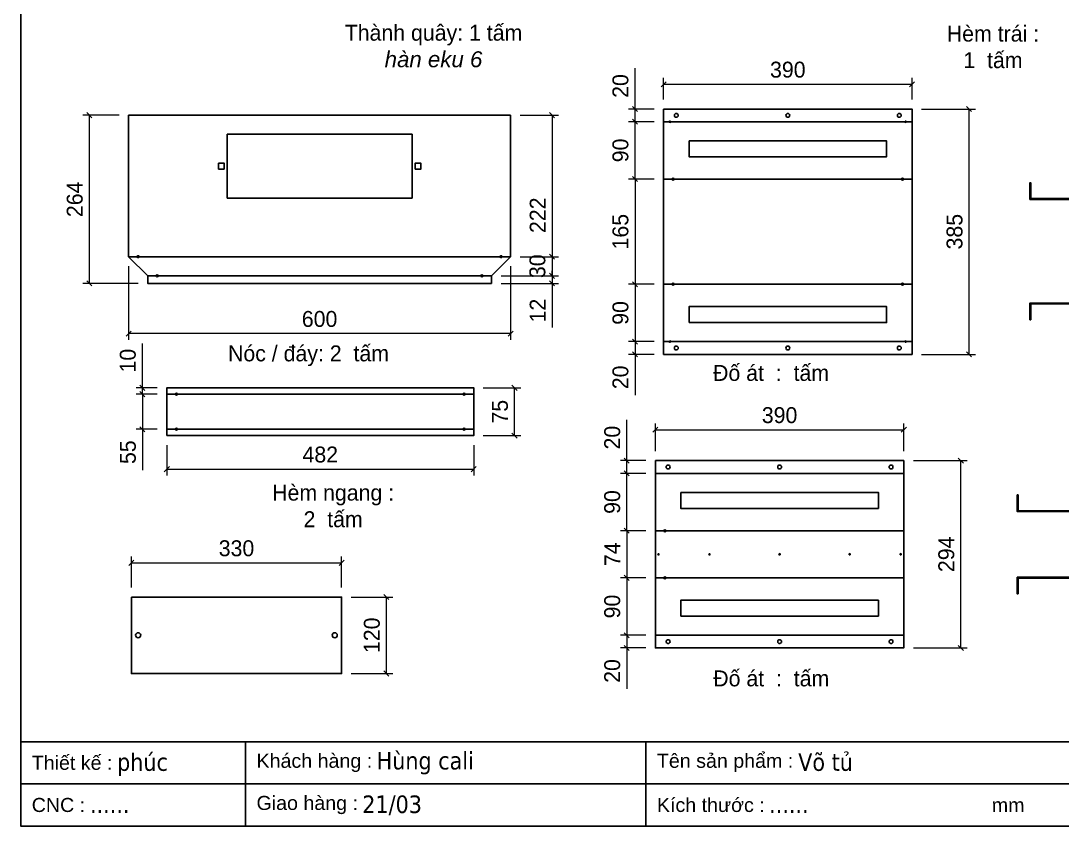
# Model space of a CAD drawing. Header units: millimetres. Extents: x 0 to 3274, y 0 to 2315.
# Drawn here: x 0 to 1634, y 0 to 1264 of the extents above; entities that cross this region are included whole.
import ezdxf
from ezdxf.enums import TextEntityAlignment as Align

# ---------------------------------------------------------------- set-up
doc = ezdxf.new("R2010")
doc.units = ezdxf.units.MM
doc.layers.add('CNC', color=7, linetype='Continuous')
doc.layers.add('DIM', color=253, linetype='Continuous')
doc.styles.add('Arial', font='arial.ttf')
doc.styles.add('Tahoma (Input Text)', font='tahoma.ttf')
doc.dimstyles.new('Dim-25', dxfattribs={"dimtxt": 25, "dimasz": 8, "dimexe": 10, "dimexo": 15, "dimgap": 10, "dimtad": 1, "dimdec": 0, "dimtxsty": 'Standard', "dimblk": 'OBLIQUE', "dimcen": 10, "dimclrd": 5, "dimclre": 5, "dimclrt": 3, "dimazin": 3, "dimtfac": 1, "dimtdec": 0, "dimtmove": 0, "dimatfit": 3, "dimldrblk": 'OBLIQUE', "dimlwd": 9, "dimlwe": 9})

# ---------------------------------------------------------------- blocks, each defined once
blk = doc.blocks.new('*D10')
at = {"color": 0, "linetype": 'ByBlock', "lineweight": -2}
for p, q in [((173.1, 776.9), (165.1, 768.9)), ((764.7, 768.9), (772.7, 776.9))]:
    blk.add_line(p, q, dxfattribs=at)
at = {"layer": 'Defpoints', "color": 0, "transparency": 16777216}
for p in [(169.1, 893.6), (768.7, 893.6), (169.1, 772.9)]:
    blk.add_point(p, dxfattribs=at)
at = {"layer": 'DIM', "color": 5, "lineweight": 9, "transparency": 16777216}
for p, q in [((169.1, 878.6), (169.1, 762.9)), ((768.7, 878.6), (768.7, 762.9)), ((768.7, 772.9), (169.1, 772.9))]:
    blk.add_line(p, q, dxfattribs=at)
at = {"layer": 'DIM', "color": 3, "transparency": 16777216, "insert": (468.9, 795.7), "char_height": 25, "attachment_point": 5}
blk.add_mtext('600', dxfattribs=at)
blk = doc.blocks.new('_Oblique')
at = {"color": 0, "linetype": 'ByBlock', "lineweight": -2}
blk.add_line((-0.5, -0.5), (0.5, 0.5), dxfattribs=at)
blk = doc.blocks.new('*D11')
at = {"color": 0, "linetype": 'ByBlock', "lineweight": -2}
for p, q in [((837.7, 1111.6), (829.7, 1119.6)), ((829.7, 897.6), (837.7, 889.6))]:
    blk.add_line(p, q, dxfattribs=at)
at = {"layer": 'Defpoints', "color": 0, "transparency": 16777216}
for p in [(768.7, 1115.6), (768.7, 893.6), (833.7, 893.6)]:
    blk.add_point(p, dxfattribs=at)
at = {"layer": 'DIM', "color": 5, "lineweight": 9, "transparency": 16777216}
for p, q in [((783.7, 1115.6), (843.7, 1115.6)), ((833.7, 1115.6), (833.7, 893.6)), ((783.7, 893.6), (843.7, 893.6))]:
    blk.add_line(p, q, dxfattribs=at)
at = {"layer": 'DIM', "color": 3, "transparency": 16777216, "insert": (811.2, 958.6), "char_height": 25, "attachment_point": 5, "rotation": 90}
blk.add_mtext('222', dxfattribs=at)
blk = doc.blocks.new('*D12')
at = {"color": 0, "linetype": 'ByBlock', "lineweight": -2}
for p, q in [((837.7, 889.6), (829.7, 897.6)), ((829.7, 867.6), (837.7, 859.6))]:
    blk.add_line(p, q, dxfattribs=at)
at = {"layer": 'Defpoints', "color": 0, "transparency": 16777216}
for p in [(768.7, 893.6), (738.7, 863.6), (833.7, 863.6)]:
    blk.add_point(p, dxfattribs=at)
at = {"layer": 'DIM', "color": 5, "lineweight": 9, "transparency": 16777216}
for p, q in [((783.7, 893.6), (843.7, 893.6)), ((833.7, 893.6), (833.7, 863.6)), ((753.7, 863.6), (843.7, 863.6))]:
    blk.add_line(p, q, dxfattribs=at)
at = {"layer": 'DIM', "color": 3, "transparency": 16777216, "insert": (810.9, 878.6), "char_height": 25, "attachment_point": 5, "rotation": 90}
blk.add_mtext('30', dxfattribs=at)
blk = doc.blocks.new('*D13')
at = {"color": 0, "linetype": 'ByBlock', "lineweight": -2}
for p, q in [((829.7, 867.6), (837.7, 859.6)), ((837.7, 847.6), (829.7, 855.6))]:
    blk.add_line(p, q, dxfattribs=at)
at = {"layer": 'Defpoints', "color": 0, "transparency": 16777216}
for p in [(738.7, 863.6), (738.7, 851.6), (833.7, 851.6)]:
    blk.add_point(p, dxfattribs=at)
at = {"layer": 'DIM', "color": 5, "lineweight": 9, "transparency": 16777216}
for p, q in [((833.7, 863.6), (833.7, 871.6)), ((753.7, 863.6), (843.7, 863.6)), ((753.7, 851.6), (843.7, 851.6)), ((833.7, 863.6), (833.7, 851.6)), ((833.7, 851.6), (833.7, 782.4))]:
    blk.add_line(p, q, dxfattribs=at)
at = {"layer": 'DIM', "color": 3, "transparency": 16777216, "insert": (811.2, 809), "char_height": 25, "attachment_point": 5, "rotation": 90}
blk.add_mtext('12', dxfattribs=at)
blk = doc.blocks.new('f3daunguoc')
at = {"layer": 'CNC', "color": 2, "lineweight": -3}
blk.add_circle((0, 0), 1.5, dxfattribs=at)
blk = doc.blocks.new('*D14')
at = {"color": 0, "linetype": 'ByBlock', "lineweight": -2}
for p, q in [((177.5, 417.2), (169.5, 409.2)), ((499.5, 409.2), (507.5, 417.2))]:
    blk.add_line(p, q, dxfattribs=at)
at = {"layer": 'Defpoints', "color": 0, "ltscale": 3, "transparency": 16777216}
for p in [(503.5, 413.2), (173.5, 359.5), (503.5, 359.5)]:
    blk.add_point(p, dxfattribs=at)
at = {"layer": 'DIM', "color": 5, "lineweight": 9, "ltscale": 3, "transparency": 16777216}
for p, q in [((173.5, 374.5), (173.5, 423.2)), ((173.5, 413.2), (503.5, 413.2)), ((503.5, 374.5), (503.5, 423.2))]:
    blk.add_line(p, q, dxfattribs=at)
at = {"layer": 'DIM', "color": 3, "ltscale": 3, "transparency": 16777216, "insert": (338.5, 435.9), "char_height": 25, "attachment_point": 5}
blk.add_mtext('330', dxfattribs=at)
blk = doc.blocks.new('*D15')
at = {"color": 0, "linetype": 'ByBlock', "lineweight": -2}
for p, q in [((577.8, 355.5), (569.8, 363.5)), ((569.8, 243.5), (577.8, 235.5))]:
    blk.add_line(p, q, dxfattribs=at)
at = {"layer": 'Defpoints', "color": 0, "ltscale": 3, "transparency": 16777216}
for p in [(503.5, 359.5), (573.8, 359.5), (503.5, 239.5)]:
    blk.add_point(p, dxfattribs=at)
at = {"layer": 'DIM', "color": 5, "lineweight": 9, "ltscale": 3, "transparency": 16777216}
for p, q in [((518.5, 359.5), (583.8, 359.5)), ((573.8, 239.5), (573.8, 359.5)), ((518.5, 239.5), (583.8, 239.5))]:
    blk.add_line(p, q, dxfattribs=at)
at = {"layer": 'DIM', "color": 3, "ltscale": 3, "transparency": 16777216, "insert": (551, 299.5), "char_height": 25, "attachment_point": 5, "rotation": 90}
blk.add_mtext('120', dxfattribs=at)
blk = doc.blocks.new('*D16')
at = {"color": 0, "linetype": 'ByBlock', "lineweight": -2}
for p, q in [((111.5, 1111.6), (103.5, 1119.6)), ((103.5, 855.6), (111.5, 847.6))]:
    blk.add_line(p, q, dxfattribs=at)
at = {"layer": 'Defpoints', "color": 0, "ltscale": 3, "transparency": 16777216}
for p in [(169.1, 1115.6), (107.5, 851.6), (199.1, 851.6)]:
    blk.add_point(p, dxfattribs=at)
at = {"layer": 'DIM', "color": 5, "lineweight": 9, "ltscale": 3, "transparency": 16777216}
for p, q in [((154.1, 1115.6), (97.5, 1115.6)), ((107.5, 1115.6), (107.5, 851.6)), ((184.1, 851.6), (97.5, 851.6))]:
    blk.add_line(p, q, dxfattribs=at)
at = {"layer": 'DIM', "color": 3, "ltscale": 3, "transparency": 16777216, "insert": (84.7, 983.6), "char_height": 25, "attachment_point": 5, "rotation": 90}
blk.add_mtext('264', dxfattribs=at)
blk = doc.blocks.new('*D25')
at = {"color": 0, "linetype": 'ByBlock', "lineweight": -2}
for p, q in [((186.8, 691.8), (194.8, 683.8)), ((194.8, 673.8), (186.8, 681.8))]:
    blk.add_line(p, q, dxfattribs=at)
at = {"layer": 'Defpoints', "color": 0, "ltscale": 3, "transparency": 16777216}
for p in [(190.8, 687.8), (229.2, 687.8), (229.2, 677.8)]:
    blk.add_point(p, dxfattribs=at)
at = {"layer": 'DIM', "color": 5, "lineweight": 9, "ltscale": 3, "transparency": 16777216}
for p, q in [((190.8, 687.8), (190.8, 757.2)), ((214.2, 687.8), (180.8, 687.8)), ((190.8, 677.8), (190.8, 687.8)), ((214.2, 677.8), (180.8, 677.8)), ((190.8, 677.8), (190.8, 669.8))]:
    blk.add_line(p, q, dxfattribs=at)
at = {"layer": 'DIM', "color": 3, "ltscale": 3, "transparency": 16777216, "insert": (168, 730.5), "char_height": 25, "attachment_point": 5, "rotation": 90}
blk.add_mtext('10', dxfattribs=at)
blk = doc.blocks.new('*D26')
at = {"color": 0, "linetype": 'ByBlock', "lineweight": -2}
for p, q in [((194.8, 673.8), (186.8, 681.8)), ((186.8, 626.8), (194.8, 618.8))]:
    blk.add_line(p, q, dxfattribs=at)
at = {"layer": 'Defpoints', "color": 0, "ltscale": 3, "transparency": 16777216}
for p in [(229.2, 677.8), (190.8, 622.8), (229.2, 622.8)]:
    blk.add_point(p, dxfattribs=at)
at = {"layer": 'DIM', "color": 5, "lineweight": 9, "ltscale": 3, "transparency": 16777216}
for p, q in [((214.2, 677.8), (180.8, 677.8)), ((190.8, 677.8), (190.8, 622.8)), ((214.2, 622.8), (180.8, 622.8)), ((190.8, 622.8), (190.8, 558.8))]:
    blk.add_line(p, q, dxfattribs=at)
at = {"layer": 'DIM', "color": 3, "ltscale": 3, "transparency": 16777216, "insert": (168.1, 586.8), "char_height": 25, "attachment_point": 5, "rotation": 90}
blk.add_mtext('55', dxfattribs=at)
blk = doc.blocks.new('*D27')
at = {"color": 0, "linetype": 'ByBlock', "lineweight": -2}
for p, q in [((233.2, 564.2), (225.2, 556.2)), ((706.8, 556.2), (714.8, 564.2))]:
    blk.add_line(p, q, dxfattribs=at)
at = {"layer": 'Defpoints', "color": 0, "ltscale": 3, "transparency": 16777216}
for p in [(229.2, 612.8), (710.8, 612.8), (710.8, 560.2)]:
    blk.add_point(p, dxfattribs=at)
at = {"layer": 'DIM', "color": 5, "lineweight": 9, "ltscale": 3, "transparency": 16777216}
for p, q in [((229.2, 597.8), (229.2, 550.2)), ((710.8, 597.8), (710.8, 550.2)), ((229.2, 560.2), (710.8, 560.2))]:
    blk.add_line(p, q, dxfattribs=at)
at = {"layer": 'DIM', "color": 3, "ltscale": 3, "transparency": 16777216, "insert": (470, 583), "char_height": 25, "attachment_point": 5}
blk.add_mtext('482', dxfattribs=at)
blk = doc.blocks.new('*D28')
at = {"color": 0, "linetype": 'ByBlock', "lineweight": -2}
for p, q in [((778.8, 683.8), (770.8, 691.8)), ((770.8, 616.8), (778.8, 608.8))]:
    blk.add_line(p, q, dxfattribs=at)
at = {"layer": 'Defpoints', "color": 0, "ltscale": 3, "transparency": 16777216}
for p in [(710.8, 687.8), (774.8, 687.8), (710.8, 612.8)]:
    blk.add_point(p, dxfattribs=at)
at = {"layer": 'DIM', "color": 5, "lineweight": 9, "ltscale": 3, "transparency": 16777216}
for p, q in [((725.8, 687.8), (784.8, 687.8)), ((774.8, 612.8), (774.8, 687.8)), ((725.8, 612.8), (784.8, 612.8))]:
    blk.add_line(p, q, dxfattribs=at)
at = {"layer": 'DIM', "color": 3, "ltscale": 3, "transparency": 16777216, "insert": (752.1, 650.3), "char_height": 25, "attachment_point": 5, "rotation": 90}
blk.add_mtext('75', dxfattribs=at)
blk = doc.blocks.new('khungtenAsean2')
at = {"color": 7}
for p, q in [((2970, -1980), (0, -1980)), ((320, -1980), (320, -2100)), ((890, -1980), (890, -2100)), ((2020, -2040), (0, -2040))]:
    blk.add_line(p, q, dxfattribs=at)
blk.add_lwpolyline([(0, 0), (2970, 0), (2970, -2100), (0, -2100)], close=True, dxfattribs=at)
at = {"color": 2, "char_height": 20, "width": 917.634, "attachment_point": 4, "style": 'Arial'}
for s, insert in [('  Thiết kế :', (0, -2010)), ('  Khách hàng :', (320, -2010)), ('  Tên sản phẩm :', (890, -2010)), ('  CNC :', (0, -2070)), ('  Giao hàng :', (320, -2070)), ('  Kích thước :', (890, -2070)), ('mm', (1382.3, -2070))]:
    blk.add_mtext(s, dxfattribs=dict(at, insert=insert))
at = {"color": 1, "style": 'Tahoma (Input Text)', "flags": 8}
for tag, p in [('#01', (137.1, -2021.3)), ('#03', (506.6, -2019.3)), ('#05', (1106.6, -2021.3)), ('#07', (1834.7, -2021.3)), ('#09', (2146.7, -2021.3)), ('#02', (98.5, -2081.3)), ('#04', (486.1, -2081.3)), ('#06', (1065.3, -2081.3)), ('#08', (1817.4, -2081.3)), ('#10', (2146.7, -2081.3))]:
    blk.add_attdef(tag, p, '', height=25, dxfattribs=at)
blk.add_attdef('#11', text='', height=25, dxfattribs=at).set_placement((2915, -2067.3), align=Align.CENTER)
blk = doc.blocks.new('*D42')
at = {"color": 0, "linetype": 'ByBlock', "lineweight": -2}
for p, q in [((1012.8, 1168.1), (1004.8, 1160.1)), ((1394.8, 1160.1), (1402.8, 1168.1))]:
    blk.add_line(p, q, dxfattribs=at)
at = {"layer": 'Defpoints', "color": 0, "ltscale": 3, "transparency": 16777216}
for p in [(1398.8, 1164.1), (1008.8, 1125.3), (1398.8, 1125.3)]:
    blk.add_point(p, dxfattribs=at)
at = {"layer": 'DIM', "color": 5, "lineweight": 9, "ltscale": 3, "transparency": 16777216}
for p, q in [((1008.8, 1140.3), (1008.8, 1174.1)), ((1008.8, 1164.1), (1398.8, 1164.1)), ((1398.8, 1140.3), (1398.8, 1174.1))]:
    blk.add_line(p, q, dxfattribs=at)
at = {"layer": 'DIM', "color": 3, "ltscale": 3, "transparency": 16777216, "insert": (1203.8, 1186.9), "char_height": 25, "attachment_point": 5}
blk.add_mtext('390', dxfattribs=at)
blk = doc.blocks.new('*D43')
at = {"color": 0, "linetype": 'ByBlock', "lineweight": -2}
for p, q in [((1492.3, 1121.3), (1484.3, 1129.3)), ((1484.3, 744.3), (1492.3, 736.3))]:
    blk.add_line(p, q, dxfattribs=at)
at = {"layer": 'Defpoints', "color": 0, "ltscale": 3, "transparency": 16777216}
for p in [(1398.8, 1125.3), (1488.3, 1125.3), (1398.8, 740.3)]:
    blk.add_point(p, dxfattribs=at)
at = {"layer": 'DIM', "color": 5, "lineweight": 9, "ltscale": 3, "transparency": 16777216}
for p, q in [((1413.8, 1125.3), (1498.3, 1125.3)), ((1488.3, 740.3), (1488.3, 1125.3)), ((1413.8, 740.3), (1498.3, 740.3))]:
    blk.add_line(p, q, dxfattribs=at)
at = {"layer": 'DIM', "color": 3, "ltscale": 3, "transparency": 16777216, "insert": (1465.6, 932.8), "char_height": 25, "attachment_point": 5, "rotation": 90}
blk.add_mtext('385', dxfattribs=at)
blk = doc.blocks.new('*D44')
at = {"color": 0, "linetype": 'ByBlock', "lineweight": -2}
for p, q in [((968, 1121.3), (960, 1129.3)), ((960, 1109.3), (968, 1101.3))]:
    blk.add_line(p, q, dxfattribs=at)
at = {"layer": 'Defpoints', "color": 0, "ltscale": 3, "transparency": 16777216}
for p in [(964, 1125.3), (1008.8, 1125.3), (1008.8, 1105.3)]:
    blk.add_point(p, dxfattribs=at)
at = {"layer": 'DIM', "color": 5, "lineweight": 9, "ltscale": 3, "transparency": 16777216}
for p, q in [((964, 1125.3), (964, 1189.5)), ((993.8, 1125.3), (954, 1125.3)), ((964, 1105.3), (964, 1125.3)), ((993.8, 1105.3), (954, 1105.3))]:
    blk.add_line(p, q, dxfattribs=at)
at = {"layer": 'DIM', "color": 3, "ltscale": 3, "transparency": 16777216, "insert": (941.2, 1161.4), "char_height": 25, "attachment_point": 5, "rotation": 90}
blk.add_mtext('20', dxfattribs=at)
blk = doc.blocks.new('*D45')
at = {"color": 0, "linetype": 'ByBlock', "lineweight": -2}
for p, q in [((968, 1101.3), (960, 1109.3)), ((960, 1019.3), (968, 1011.3))]:
    blk.add_line(p, q, dxfattribs=at)
at = {"layer": 'Defpoints', "color": 0, "ltscale": 3, "transparency": 16777216}
for p in [(964, 1105.3), (1008.8, 1105.3), (1008.8, 1015.3)]:
    blk.add_point(p, dxfattribs=at)
at = {"layer": 'DIM', "color": 5, "lineweight": 9, "ltscale": 3, "transparency": 16777216}
for p, q in [((993.8, 1105.3), (954, 1105.3)), ((964, 1015.3), (964, 1105.3)), ((993.8, 1015.3), (954, 1015.3))]:
    blk.add_line(p, q, dxfattribs=at)
at = {"layer": 'DIM', "color": 3, "ltscale": 3, "transparency": 16777216, "insert": (941.2, 1060.3), "char_height": 25, "attachment_point": 5, "rotation": 90}
blk.add_mtext('90', dxfattribs=at)
blk = doc.blocks.new('*D46')
at = {"color": 0, "linetype": 'ByBlock', "lineweight": -2}
for p, q in [((968, 1011.3), (960, 1019.3)), ((960, 854.3), (968, 846.3))]:
    blk.add_line(p, q, dxfattribs=at)
at = {"layer": 'Defpoints', "color": 0, "ltscale": 3, "transparency": 16777216}
for p in [(1008.8, 1015.3), (964, 850.3), (1008.8, 850.3)]:
    blk.add_point(p, dxfattribs=at)
at = {"layer": 'DIM', "color": 5, "lineweight": 9, "ltscale": 3, "transparency": 16777216}
for p, q in [((993.8, 1015.3), (954, 1015.3)), ((964, 1015.3), (964, 850.3)), ((993.8, 850.3), (954, 850.3))]:
    blk.add_line(p, q, dxfattribs=at)
at = {"layer": 'DIM', "color": 3, "ltscale": 3, "transparency": 16777216, "insert": (941.2, 932.8), "char_height": 25, "attachment_point": 5, "rotation": 90}
blk.add_mtext('165', dxfattribs=at)
blk = doc.blocks.new('*D47')
at = {"color": 0, "linetype": 'ByBlock', "lineweight": -2}
for p, q in [((968, 846.3), (960, 854.3)), ((960, 764.3), (968, 756.3))]:
    blk.add_line(p, q, dxfattribs=at)
at = {"layer": 'Defpoints', "color": 0, "ltscale": 3, "transparency": 16777216}
for p in [(1008.8, 850.3), (964, 760.3), (1008.8, 760.3)]:
    blk.add_point(p, dxfattribs=at)
at = {"layer": 'DIM', "color": 5, "lineweight": 9, "ltscale": 3, "transparency": 16777216}
for p, q in [((993.8, 850.3), (954, 850.3)), ((964, 850.3), (964, 760.3)), ((993.8, 760.3), (954, 760.3))]:
    blk.add_line(p, q, dxfattribs=at)
at = {"layer": 'DIM', "color": 3, "ltscale": 3, "transparency": 16777216, "insert": (941.2, 805.3), "char_height": 25, "attachment_point": 5, "rotation": 90}
blk.add_mtext('90', dxfattribs=at)
blk = doc.blocks.new('*D48')
at = {"color": 0, "linetype": 'ByBlock', "lineweight": -2}
for p, q in [((968, 756.3), (960, 764.3)), ((960, 744.3), (968, 736.3))]:
    blk.add_line(p, q, dxfattribs=at)
at = {"layer": 'Defpoints', "color": 0, "ltscale": 3, "transparency": 16777216}
for p in [(1008.8, 760.3), (964, 740.3), (1008.8, 740.3)]:
    blk.add_point(p, dxfattribs=at)
at = {"layer": 'DIM', "color": 5, "lineweight": 9, "ltscale": 3, "transparency": 16777216}
for p, q in [((993.8, 760.3), (954, 760.3)), ((964, 760.3), (964, 740.3)), ((993.8, 740.3), (954, 740.3)), ((964, 740.3), (964, 676.2))]:
    blk.add_line(p, q, dxfattribs=at)
at = {"layer": 'DIM', "color": 3, "ltscale": 3, "transparency": 16777216, "insert": (941.2, 704.2), "char_height": 25, "attachment_point": 5, "rotation": 90}
blk.add_mtext('20', dxfattribs=at)
blk = doc.blocks.new('*D49')
at = {"color": 0, "linetype": 'ByBlock', "lineweight": -2}
for p, q in [((999.9, 626), (991.9, 618)), ((1381.9, 618), (1389.9, 626))]:
    blk.add_line(p, q, dxfattribs=at)
at = {"layer": 'Defpoints', "color": 0, "ltscale": 3, "transparency": 16777216}
for p in [(1385.9, 622), (995.9, 573.6), (1385.9, 573.6)]:
    blk.add_point(p, dxfattribs=at)
at = {"layer": 'DIM', "color": 5, "lineweight": 9, "ltscale": 3, "transparency": 16777216}
for p, q in [((995.9, 588.6), (995.9, 632)), ((995.9, 622), (1385.9, 622)), ((1385.9, 588.6), (1385.9, 632))]:
    blk.add_line(p, q, dxfattribs=at)
at = {"layer": 'DIM', "color": 3, "ltscale": 3, "transparency": 16777216, "insert": (1190.9, 644.8), "char_height": 25, "attachment_point": 5}
blk.add_mtext('390', dxfattribs=at)
blk = doc.blocks.new('*D50')
at = {"color": 0, "linetype": 'ByBlock', "lineweight": -2}
for p, q in [((1479.4, 569.6), (1471.4, 577.6)), ((1471.4, 283.6), (1479.4, 275.6))]:
    blk.add_line(p, q, dxfattribs=at)
at = {"layer": 'Defpoints', "color": 0, "ltscale": 3, "transparency": 16777216}
for p in [(1385.9, 573.6), (1475.4, 573.6), (1385.9, 279.6)]:
    blk.add_point(p, dxfattribs=at)
at = {"layer": 'DIM', "color": 5, "lineweight": 9, "ltscale": 3, "transparency": 16777216}
for p, q in [((1400.9, 573.6), (1485.4, 573.6)), ((1475.4, 279.6), (1475.4, 573.6)), ((1400.9, 279.6), (1485.4, 279.6))]:
    blk.add_line(p, q, dxfattribs=at)
at = {"layer": 'DIM', "color": 3, "ltscale": 3, "transparency": 16777216, "insert": (1452.7, 426.6), "char_height": 25, "attachment_point": 5, "rotation": 90}
blk.add_mtext('294', dxfattribs=at)
blk = doc.blocks.new('*D51')
at = {"color": 0, "linetype": 'ByBlock', "lineweight": -2}
for p, q in [((955, 569.6), (947, 577.6)), ((947, 557.6), (955, 549.6))]:
    blk.add_line(p, q, dxfattribs=at)
at = {"layer": 'Defpoints', "color": 0, "ltscale": 3, "transparency": 16777216}
for p in [(951, 573.6), (995.9, 573.6), (995.9, 553.6)]:
    blk.add_point(p, dxfattribs=at)
at = {"layer": 'DIM', "color": 5, "lineweight": 9, "ltscale": 3, "transparency": 16777216}
for p, q in [((951, 573.6), (951, 637.8)), ((980.9, 573.6), (941, 573.6)), ((951, 553.6), (951, 573.6)), ((980.9, 553.6), (941, 553.6))]:
    blk.add_line(p, q, dxfattribs=at)
at = {"layer": 'DIM', "color": 3, "ltscale": 3, "transparency": 16777216, "insert": (928.3, 609.7), "char_height": 25, "attachment_point": 5, "rotation": 90}
blk.add_mtext('20', dxfattribs=at)
blk = doc.blocks.new('*D52')
at = {"color": 0, "linetype": 'ByBlock', "lineweight": -2}
for p, q in [((955, 549.6), (947, 557.6)), ((947, 467.6), (955, 459.6))]:
    blk.add_line(p, q, dxfattribs=at)
at = {"layer": 'Defpoints', "color": 0, "ltscale": 3, "transparency": 16777216}
for p in [(951, 553.6), (995.9, 553.6), (995.9, 463.6)]:
    blk.add_point(p, dxfattribs=at)
at = {"layer": 'DIM', "color": 5, "lineweight": 9, "ltscale": 3, "transparency": 16777216}
for p, q in [((980.9, 553.6), (941, 553.6)), ((951, 463.6), (951, 553.6)), ((980.9, 463.6), (941, 463.6))]:
    blk.add_line(p, q, dxfattribs=at)
at = {"layer": 'DIM', "color": 3, "ltscale": 3, "transparency": 16777216, "insert": (928.3, 508.6), "char_height": 25, "attachment_point": 5, "rotation": 90}
blk.add_mtext('90', dxfattribs=at)
blk = doc.blocks.new('*D53')
at = {"color": 0, "linetype": 'ByBlock', "lineweight": -2}
for p, q in [((955, 459.6), (947, 467.6)), ((947, 393.6), (955, 385.6))]:
    blk.add_line(p, q, dxfattribs=at)
at = {"layer": 'Defpoints', "color": 0, "ltscale": 3, "transparency": 16777216}
for p in [(995.9, 463.6), (951, 389.6), (995.9, 389.6)]:
    blk.add_point(p, dxfattribs=at)
at = {"layer": 'DIM', "color": 5, "lineweight": 9, "ltscale": 3, "transparency": 16777216}
for p, q in [((980.9, 463.6), (941, 463.6)), ((951, 463.6), (951, 389.6)), ((980.9, 389.6), (941, 389.6))]:
    blk.add_line(p, q, dxfattribs=at)
at = {"layer": 'DIM', "color": 3, "ltscale": 3, "transparency": 16777216, "insert": (928.5, 426.6), "char_height": 25, "attachment_point": 5, "rotation": 90}
blk.add_mtext('74', dxfattribs=at)
blk = doc.blocks.new('*D54')
at = {"color": 0, "linetype": 'ByBlock', "lineweight": -2}
for p, q in [((955, 385.6), (947, 393.6)), ((947, 303.6), (955, 295.6))]:
    blk.add_line(p, q, dxfattribs=at)
at = {"layer": 'Defpoints', "color": 0, "ltscale": 3, "transparency": 16777216}
for p in [(995.9, 389.6), (951, 299.6), (995.9, 299.6)]:
    blk.add_point(p, dxfattribs=at)
at = {"layer": 'DIM', "color": 5, "lineweight": 9, "ltscale": 3, "transparency": 16777216}
for p, q in [((980.9, 389.6), (941, 389.6)), ((951, 389.6), (951, 299.6)), ((980.9, 299.6), (941, 299.6))]:
    blk.add_line(p, q, dxfattribs=at)
at = {"layer": 'DIM', "color": 3, "ltscale": 3, "transparency": 16777216, "insert": (928.3, 344.6), "char_height": 25, "attachment_point": 5, "rotation": 90}
blk.add_mtext('90', dxfattribs=at)
blk = doc.blocks.new('*D55')
at = {"color": 0, "linetype": 'ByBlock', "lineweight": -2}
for p, q in [((955, 295.6), (947, 303.6)), ((947, 283.6), (955, 275.6))]:
    blk.add_line(p, q, dxfattribs=at)
at = {"layer": 'Defpoints', "color": 0, "ltscale": 3, "transparency": 16777216}
for p in [(995.9, 299.6), (951, 279.6), (995.9, 279.6)]:
    blk.add_point(p, dxfattribs=at)
at = {"layer": 'DIM', "color": 5, "lineweight": 9, "ltscale": 3, "transparency": 16777216}
for p, q in [((980.9, 299.6), (941, 299.6)), ((951, 299.6), (951, 279.6)), ((980.9, 279.6), (941, 279.6)), ((951, 279.6), (951, 215.5))]:
    blk.add_line(p, q, dxfattribs=at)
at = {"layer": 'DIM', "color": 3, "ltscale": 3, "transparency": 16777216, "insert": (928.3, 243.5), "char_height": 25, "attachment_point": 5, "rotation": 90}
blk.add_mtext('20', dxfattribs=at)

msp = doc.modelspace()

# ---------------------------------------------------------------- linework, layer by layer
at = {"color": 7}
for p, q in [((768.7, 1115.6), (169.1, 1115.6)), ((768.7, 893.6), (169.1, 893.6)), ((169.1, 893.6), (199.1, 863.6)), ((768.7, 893.6), (738.7, 863.6)), ((738.7, 863.6), (199.1, 863.6)), ((229.2, 687.8), (710.8, 687.8)), ((229.2, 677.8), (710.8, 677.8)), ((229.2, 622.8), (710.8, 622.8)), ((229.2, 612.8), (710.8, 612.8))]:
    msp.add_line(p, q, dxfattribs=at)
at = {"color": 7, "ltscale": 3}
for p, q in [((1008.8, 1125.3), (1398.8, 1125.3)), ((1008.8, 1105.3), (1398.8, 1105.3)), ((1008.8, 760.3), (1398.8, 760.3)), ((1008.8, 740.3), (1398.8, 740.3)), ((995.9, 573.6), (1385.9, 573.6)), ((995.9, 553.6), (1385.9, 553.6)), ((995.9, 299.6), (1385.9, 299.6)), ((995.9, 279.6), (1385.9, 279.6))]:
    msp.add_line(p, q, dxfattribs=at)
at = {"color": 7}
for points in [[(169.1, 893.6), (169.1, 1115.6)], [(768.7, 1115.6), (768.7, 893.6)], [(738.7, 863.6), (738.7, 851.6), (199.1, 851.6), (199.1, 863.6)]]:
    msp.add_lwpolyline(points, dxfattribs=at)
at = {"color": 7, "ltscale": 3}
for points in [[(1008.8, 1125.3), (1398.8, 1125.3), (1398.8, 740.3), (1008.8, 740.3)], [(1008.8, 1105.3), (1398.8, 1105.3), (1398.8, 1015.3), (1008.8, 1015.3)], [(1008.8, 1015.3), (1398.8, 1015.3), (1398.8, 850.3), (1008.8, 850.3)], [(229.2, 612.8), (229.2, 687.8), (710.8, 687.8), (710.8, 612.8)], [(995.9, 573.6), (1385.9, 573.6), (1385.9, 279.6), (995.9, 279.6)], [(995.9, 553.6), (1385.9, 553.6), (1385.9, 463.6), (995.9, 463.6)], [(995.9, 463.6), (1385.9, 463.6), (1385.9, 389.6), (995.9, 389.6)]]:
    msp.add_lwpolyline(points, close=True, dxfattribs=at)
at = {"color": 2}
for points in [[(324.1, 1085.6), (614.1, 1085.6), (614.1, 985.6), (324.1, 985.6)], [(319.4, 1031.1), (310.4, 1031.1), (310.4, 1040.1), (319.4, 1040.1)], [(618.9, 1031.1), (627.9, 1031.1), (627.9, 1040.1), (618.9, 1040.1)]]:
    msp.add_lwpolyline(points, close=True, dxfattribs=at)
at = {"color": 2, "ltscale": 3}
for points in [[(1048.8, 1075.3), (1358.8, 1075.3), (1358.8, 1050.3), (1048.8, 1050.3)], [(1048.8, 790.3), (1358.8, 790.3), (1358.8, 815.3), (1048.8, 815.3)], [(1035.9, 523.6), (1345.9, 523.6), (1345.9, 498.6), (1035.9, 498.6)], [(1035.9, 329.6), (1345.9, 329.6), (1345.9, 354.6), (1035.9, 354.6)]]:
    msp.add_lwpolyline(points, close=True, dxfattribs=at)
at = {"color": 8}
for points in [[(1585, 794.7), (1585, 819.7), (1676.2, 819.7), (1676.2, 984.7), (1585, 984.7), (1585, 1009.7), (1583.8, 1009.7), (1583.8, 983.5), (1675, 983.5), (1675, 820.9), (1583.8, 820.9), (1583.8, 794.7)], [(1565.2, 364.3), (1565.2, 389.3), (1656.4, 389.3), (1656.4, 494.7), (1565.2, 494.7), (1565.2, 519.7), (1564, 519.7), (1564, 493.5), (1655.2, 493.5), (1655.2, 390.5), (1564, 390.5), (1564, 364.3)]]:
    msp.add_lwpolyline(points, close=True, dxfattribs=at)
at = {"color": 7}
msp.add_lwpolyline([(173.5, 359.5), (503.5, 359.5), (503.5, 239.5), (173.5, 239.5)], close=True, dxfattribs=at)
at = {"color": 2, "ltscale": 3}
for centre, radius in [((1028.8, 1115.3), 3), ((1203.8, 1115.3), 3), ((1378.8, 1115.3), 3), ((1018.8, 1105.3), 1), ((1388.8, 1105.3), 1), ((1018.8, 760.3), 1), ((1028.8, 750.3), 3), ((1203.8, 750.3), 3), ((1378.8, 750.3), 3), ((1388.8, 760.3), 1), ((1015.9, 563.6), 3), ((1190.9, 563.6), 3), ((1365.9, 563.6), 3), ((1015.9, 289.6), 3), ((1190.9, 289.6), 3), ((1365.9, 289.6), 3)]:
    msp.add_circle(centre, radius, dxfattribs=at)
at = {"color": 7, "ltscale": 3}
for centre in [(1000.9, 426.6), (1080.9, 426.6), (1190.9, 426.6), (1300.9, 426.6), (1380.9, 426.6)]:
    msp.add_circle(centre, 1, dxfattribs=at)
at = {"color": 2}
for centre in [(184.2, 299.5), (492.7, 299.5)]:
    msp.add_circle(centre, 4, dxfattribs=at)

# ---------------------------------------------------------------- block references
at = {"color": 7}
ref = msp.add_blockref('khungtenAsean2', (0, 2315.3), dxfattribs=dict(at, xscale=1.102499999999963, yscale=1.102499999999963, zscale=1.102499999999963))
ref.add_attrib('#06', '......', (1174.5, 20.6), dxfattribs={"color": 1, "height": 27.56, "style": 'Tahoma (Input Text)'})
ref.add_attrib('#05', 'Võ tủ', (1220.1, 86.8), dxfattribs={"color": 1, "height": 27.56, "style": 'Tahoma (Input Text)'})
ref.add_attrib('#04', '21/03', (535.9, 20.6), dxfattribs={"color": 1, "height": 27.56, "style": 'Tahoma (Input Text)'})
ref.add_attrib('#03', 'Hùng cali', (558.5, 89), dxfattribs={"color": 1, "height": 27.56, "style": 'Tahoma (Input Text)'})
ref.add_attrib('#02', '......', (108.5, 20.6), dxfattribs={"color": 1, "height": 27.56, "style": 'Tahoma (Input Text)'})
ref.add_attrib('#01', 'phúc', (151.1, 86.8), dxfattribs={"color": 1, "height": 27.56, "style": 'Tahoma (Input Text)'})
at = {"lineweight": -3, "xscale": -1}
for p, rotation in [((1023.8, 1015.3), 180), ((753.7, 893.6), 90), ((723.7, 863.6), 90), ((1023.8, 850.3), 180), ((244.2, 677.8), 270), ((244.2, 622.8), 270), ((1010.9, 463.6), 180), ((1010.9, 389.6), 180)]:
    msp.add_blockref('f3daunguoc', p, dxfattribs=dict(at, rotation=rotation))
at = {"lineweight": -3}
for p, rotation in [((1383.8, 1015.3), 180), ((184.1, 893.6), 270), ((214.1, 863.6), 270), ((1383.8, 850.3), 180), ((695.8, 677.8), 90), ((695.8, 622.8), 90)]:
    msp.add_blockref('f3daunguoc', p, dxfattribs=dict(at, rotation=rotation))

# ---------------------------------------------------------------- texts
at = {"color": 2, "char_height": 25, "width": 785, "attachment_point": 5}
for s, insert in [('Thành quây: 1 tấm\\P{\\fArial|b0|i1|c0|p34;hàn eku 6}', (647.7, 1224)), ('Hèm trái : \\P1  tấm', (1525.8, 1222.6)), ('Nóc / đáy: 2  tấm', (451.5, 738.1)), ('Đố át  :  tấm', (1177.5, 711)), ('Hèm ngang : \\P2  tấm', (490.2, 502.3)), ('Đố át  :  tấm', (1177.8, 231.7))]:
    msp.add_mtext(s, dxfattribs=dict(at, insert=insert))

# ---------------------------------------------------------------- dimensions: what is measured, and where the dimension line sits
at = {"layer": 'DIM', "color": 7, "ltscale": 3}
for base, p1, p2, picture, middle in [((1398.8, 1164.1), (1008.8, 1125.3), (1398.8, 1125.3), '*D42', (1203.8, 1164.1)), ((1385.9, 622), (995.9, 573.6), (1385.9, 573.6), '*D49', (1190.9, 622))]:
    dim = msp.add_linear_dim(base=base, p1=p1, p2=p2, dimstyle='Dim-25', dxfattribs=at)
    dim.commit()
    dim.dimension.update_dxf_attribs({"geometry": picture, "text_midpoint": middle, "dimtype": 160})
for base, p1, p2, angle, picture, middle in [((964, 1125.3), (1008.8, 1105.3), (1008.8, 1125.3), 90, '*D44', (941.2, 1161.4)), ((1488.3, 1125.3), (1398.8, 740.3), (1398.8, 1125.3), 90, '*D43', (1465.6, 932.8)), ((107.5, 851.6), (169.1, 1115.6), (199.1, 851.6), 90, '*D16', (84.7, 983.6)), ((964, 1105.3), (1008.8, 1015.3), (1008.8, 1105.3), 90, '*D45', (941.2, 1060.3)), ((964, 850.3), (1008.8, 1015.3), (1008.8, 850.3), 90, '*D46', (941.2, 932.8)), ((964, 760.3), (1008.8, 850.3), (1008.8, 760.3), 90, '*D47', (941.2, 805.3)), ((190.8, 687.8), (229.2, 677.8), (229.2, 687.8), 90, '*D25', (168, 730.5)), ((964, 740.3), (1008.8, 760.3), (1008.8, 740.3), 90, '*D48', (941.2, 704.2)), ((774.8, 687.8), (710.8, 612.8), (710.8, 687.8), 90, '*D28', (752.1, 650.3)), ((190.8, 622.8), (229.2, 677.8), (229.2, 622.8), 90, '*D26', (168.1, 586.8)), ((951, 573.6), (995.9, 553.6), (995.9, 573.6), 90, '*D51', (928.3, 609.7)), ((710.8, 560.2), (229.2, 612.8), (710.8, 612.8), 180, '*D27', (470, 583)), ((1475.4, 573.6), (1385.9, 279.6), (1385.9, 573.6), 90, '*D50', (1452.7, 426.6)), ((951, 553.6), (995.9, 463.6), (995.9, 553.6), 90, '*D52', (928.3, 508.6)), ((951, 389.6), (995.9, 463.6), (995.9, 389.6), 90, '*D53', (928.5, 426.6)), ((951, 299.6), (995.9, 389.6), (995.9, 299.6), 90, '*D54', (928.3, 344.6)), ((951, 279.6), (995.9, 299.6), (995.9, 279.6), 90, '*D55', (928.3, 243.5))]:
    dim = msp.add_linear_dim(base=base, p1=p1, p2=p2, angle=angle, dimstyle='Dim-25', dxfattribs=at)
    dim.commit()
    dim.dimension.update_dxf_attribs({"geometry": picture, "text_midpoint": middle})
at = {"layer": 'DIM', "color": 7}
for base, p1, p2, picture, middle in [((833.7, 893.6), (768.7, 1115.6), (768.7, 893.6), '*D11', (833.7, 958.6)), ((833.7, 863.6), (768.7, 893.6), (738.7, 863.6), '*D12', (833.7, 878.6))]:
    dim = msp.add_linear_dim(base=base, p1=p1, p2=p2, angle=270, dimstyle='Dim-25', dxfattribs=at)
    dim.commit()
    dim.dimension.update_dxf_attribs({"geometry": picture, "text_midpoint": middle, "dimtype": 160})
dim = msp.add_linear_dim(base=(169.1, 772.9), p1=(768.7, 893.6), p2=(169.1, 893.6), dimstyle='Dim-25', dxfattribs=at)
dim.commit()
dim.dimension.update_dxf_attribs({"geometry": '*D10', "text_midpoint": (468.9, 772.9), "dimtype": 160})
dim = msp.add_linear_dim(base=(833.7, 851.6), p1=(738.7, 863.6), p2=(738.7, 851.6), angle=270, dimstyle='Dim-25', dxfattribs=at)
dim.commit()
dim.dimension.update_dxf_attribs({"geometry": '*D13', "text_midpoint": (811.2, 809)})
at = {"layer": 'DIM', "color": 7, "ltscale": 3}
dim = msp.add_linear_dim(base=(503.5, 413.2), p1=(173.5, 359.5), p2=(503.5, 359.5), dimstyle='Dim-25', dxfattribs=at)
dim.commit()
dim.dimension.update_dxf_attribs({"geometry": '*D14', "text_midpoint": (338.5, 435.9)})
dim = msp.add_linear_dim(base=(573.8, 359.5), p1=(503.5, 239.5), p2=(503.5, 359.5), angle=90, dimstyle='Dim-25', dxfattribs=at)
dim.commit()
dim.dimension.update_dxf_attribs({"geometry": '*D15', "text_midpoint": (573.8, 299.5), "dimtype": 160})

doc.saveas('drawing.dxf')
